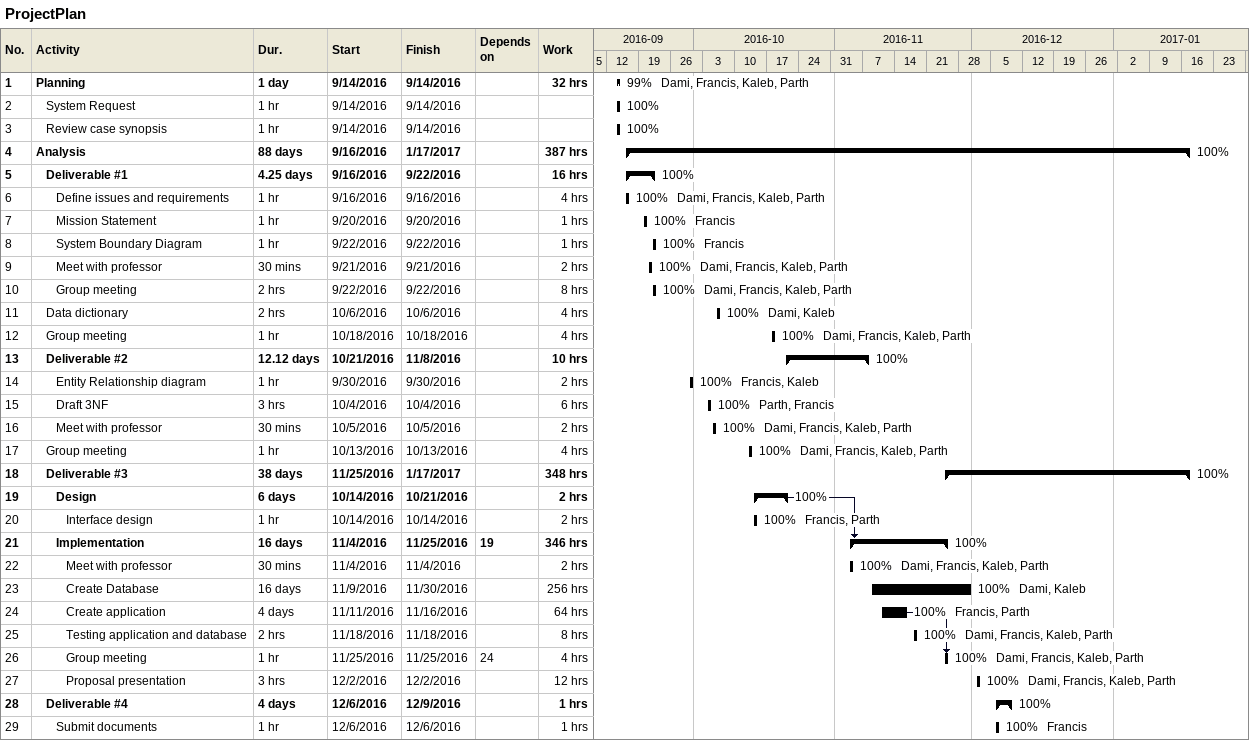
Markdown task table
ProjectPlan

| ID | Level | Task | Duration | Start | Finish | Predecessors | Resources | % complete | Work (h) |
|---|---|---|---|---|---|---|---|---|---|
| 1 | 1 | **Planning** | 1d | 2016-09-14 | 2016-09-14 |  | Dami, Francis, Kaleb, Parth | 99 | 32 |
| 2 | 2 | System Request | 1h | 2016-09-14 | 2016-09-14 |  |  | 100 |  |
| 3 | 2 | Review case synopsis | 1h | 2016-09-14 | 2016-09-14 |  |  | 100 |  |
| 4 | 1 | **Analysis** | 88d | 2016-09-16 | 2017-01-17 |  |  | 100 | 387 |
| 5 | 2 | **Deliverable #1** | 4.25d | 2016-09-16 | 2016-09-22 |  |  | 100 | 16 |
| 6 | 3 | Define issues and requirements | 1h | 2016-09-16 | 2016-09-16 |  | Dami, Francis, Kaleb, Parth | 100 | 4 |
| 7 | 3 | Mission Statement | 1h | 2016-09-20 | 2016-09-20 |  | Francis | 100 | 1 |
| 8 | 3 | System Boundary Diagram | 1h | 2016-09-22 | 2016-09-22 |  | Francis | 100 | 1 |
| 9 | 3 | Meet with professor | 30min | 2016-09-21 | 2016-09-21 |  | Dami, Francis, Kaleb, Parth | 100 | 2 |
| 10 | 3 | Group meeting | 2h | 2016-09-22 | 2016-09-22 |  | Dami, Francis, Kaleb, Parth | 100 | 8 |
| 11 | 2 | Data dictionary | 2h | 2016-10-06 | 2016-10-06 |  | Dami, Kaleb | 100 | 4 |
| 12 | 2 | Group meeting | 1h | 2016-10-18 | 2016-10-18 |  | Dami, Francis, Kaleb, Parth | 100 | 4 |
| 13 | 2 | **Deliverable #2** | 12.12d | 2016-10-21 | 2016-11-08 |  |  | 100 | 10 |
| 14 | 3 | Entity Relationship diagram | 1h | 2016-09-30 | 2016-09-30 |  | Francis, Kaleb | 100 | 2 |
| 15 | 3 | Draft 3NF | 3h | 2016-10-04 | 2016-10-04 |  | Parth, Francis | 100 | 6 |
| 16 | 3 | Meet with professor | 30min | 2016-10-05 | 2016-10-05 |  | Dami, Francis, Kaleb, Parth | 100 | 2 |
| 17 | 2 | Group meeting | 1h | 2016-10-13 | 2016-10-13 |  | Dami, Francis, Kaleb, Parth | 100 | 4 |
| 18 | 2 | **Deliverable #3** | 38d | 2016-11-25 | 2017-01-17 |  |  | 100 | 348 |
| 19 | 3 | **Design** | 6d | 2016-10-14 | 2016-10-21 |  |  | 100 | 2 |
| 20 | 4 | Interface design | 1h | 2016-10-14 | 2016-10-14 |  | Francis, Parth | 100 | 2 |
| 21 | 3 | **Implementation** | 16d | 2016-11-04 | 2016-11-25 | 19 |  | 100 | 346 |
| 22 | 4 | Meet with professor | 30min | 2016-11-04 | 2016-11-04 |  | Dami, Francis, Kaleb, Parth | 100 | 2 |
| 23 | 4 | Create Database | 16d | 2016-11-09 | 2016-11-30 |  | Dami, Kaleb | 100 | 256 |
| 24 | 4 | Create application | 4d | 2016-11-11 | 2016-11-16 |  | Francis, Parth | 100 | 64 |
| 25 | 4 | Testing application and database | 2h | 2016-11-18 | 2016-11-18 |  | Dami, Francis, Kaleb, Parth | 100 | 8 |
| 26 | 4 | Group meeting | 1h | 2016-11-25 | 2016-11-25 | 24 | Dami, Francis, Kaleb, Parth | 100 | 4 |
| 27 | 4 | Proposal presentation | 3h | 2016-12-02 | 2016-12-02 |  | Dami, Francis, Kaleb, Parth | 100 | 12 |
| 28 | 2 | **Deliverable #4** | 4d | 2016-12-06 | 2016-12-09 |  |  | 100 | 1 |
| 29 | 3 | Submit documents | 1h | 2016-12-06 | 2016-12-06 |  | Francis | 100 | 1 |
